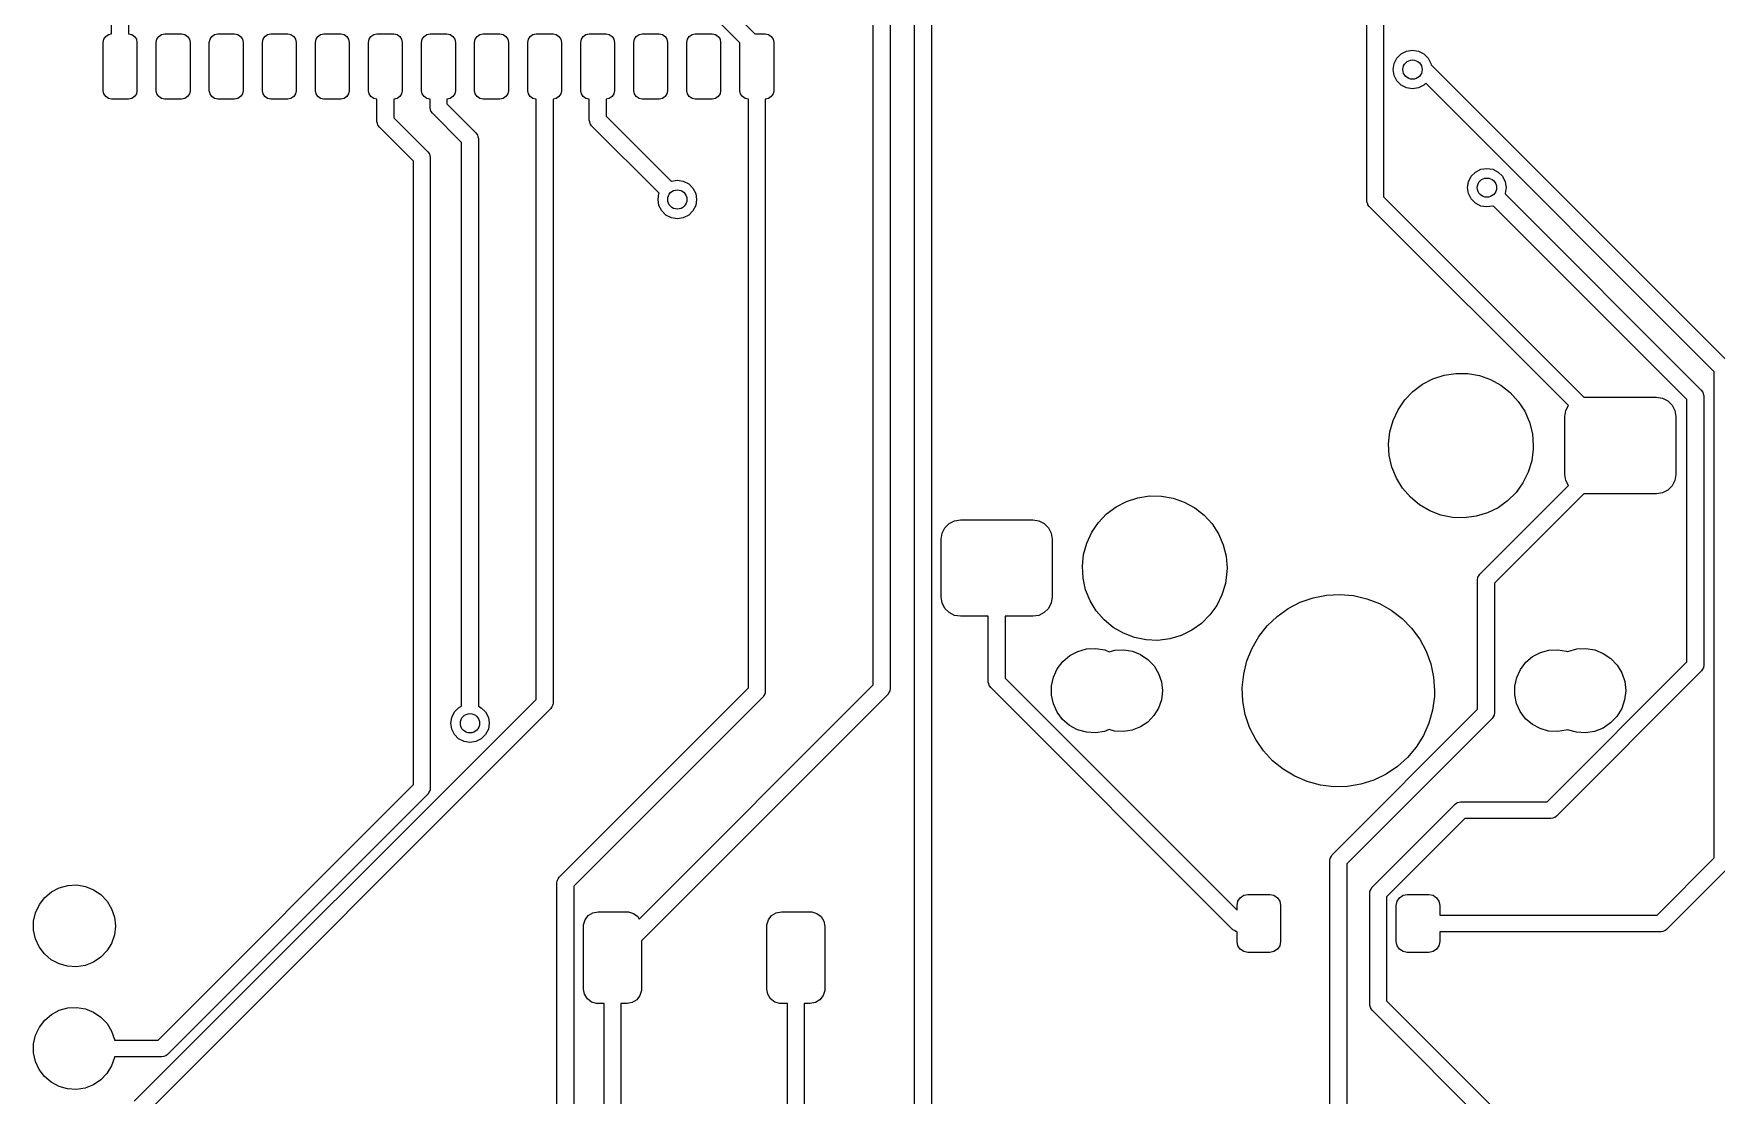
# Model space of a CAD drawing. Extents: x 50 to 376, y -141 to -43.
# Drawn here: x 227.2 to 262.08, y -102.88 to -80.87 of the extents above; entities that cross this region are included whole.
import ezdxf

# ---------------------------------------------------------------- set-up
doc = ezdxf.new("R2010")
doc.units = 0
doc.layers.add('BLACK', color=7, linetype='CONTINUOUS')

msp = doc.modelspace()

# ---------------------------------------------------------------- linework, layer by layer
at = {"layer": 'BLACK', "linetype": 'CONTINUOUS'}
for p, q in [((228.813, -80.878), (228.813, -68.728)), ((245.459, -109.009), (245.459, -76.8934)), ((245.809, -76.9659), (245.809, -109.082)), ((244.953, -77.7347), (244.953, -94.4437)), ((244.603, -94.3712), (244.603, -77.8072)), ((254.832, -84.3269), (254.832, -79.3034)), ((255.182, -79.3759), (255.182, -84.2544)), ((241.561, -80.2917), (242.147, -80.878)), ((228.652, -80.986), (228.689, -80.9293)), ((228.689, -80.9293), (228.746, -80.8913)), ((228.746, -80.8913), (228.813, -80.878)), ((229.163, -80.5904), (229.163, -80.878)), ((229.163, -80.878), (229.23, -80.8913)), ((229.23, -80.8913), (229.287, -80.9293)), ((229.287, -80.9293), (229.325, -80.986)), ((229.752, -80.986), (229.789, -80.9293)), ((229.789, -80.9293), (229.846, -80.8913)), ((229.846, -80.8913), (229.913, -80.878)), ((229.913, -80.878), (230.263, -80.878)), ((230.263, -80.878), (230.33, -80.8913)), ((230.33, -80.8913), (230.387, -80.9293)), ((230.387, -80.9293), (230.425, -80.986)), ((230.852, -80.986), (230.889, -80.9293)), ((230.889, -80.9293), (230.946, -80.8913)), ((230.946, -80.8913), (231.013, -80.878)), ((231.013, -80.878), (231.363, -80.878)), ((231.363, -80.878), (231.43, -80.8913)), ((231.43, -80.8913), (231.487, -80.9293)), ((231.487, -80.9293), (231.525, -80.986)), ((231.952, -80.986), (231.989, -80.9293)), ((231.989, -80.9293), (232.046, -80.8913)), ((232.046, -80.8913), (232.113, -80.878)), ((232.113, -80.878), (232.463, -80.878)), ((232.463, -80.878), (232.53, -80.8913)), ((232.53, -80.8913), (232.587, -80.9293)), ((232.587, -80.9293), (232.625, -80.986)), ((233.052, -80.986), (233.089, -80.9293)), ((233.089, -80.9293), (233.146, -80.8913)), ((233.146, -80.8913), (233.213, -80.878)), ((233.213, -80.878), (233.563, -80.878)), ((233.563, -80.878), (233.63, -80.8913)), ((233.63, -80.8913), (233.687, -80.9293)), ((233.687, -80.9293), (233.725, -80.986)), ((234.152, -80.986), (234.189, -80.9293)), ((234.189, -80.9293), (234.246, -80.8913)), ((234.246, -80.8913), (234.313, -80.878)), ((234.313, -80.878), (234.663, -80.878)), ((234.663, -80.878), (234.73, -80.8913)), ((234.73, -80.8913), (234.787, -80.9293)), ((234.787, -80.9293), (234.825, -80.986)), ((235.252, -80.986), (235.289, -80.9293)), ((235.289, -80.9293), (235.346, -80.8913)), ((235.346, -80.8913), (235.413, -80.878)), ((235.413, -80.878), (235.763, -80.878)), ((235.763, -80.878), (235.83, -80.8913)), ((235.83, -80.8913), (235.887, -80.9293)), ((235.887, -80.9293), (235.925, -80.986)), ((236.352, -80.986), (236.389, -80.9293)), ((236.389, -80.9293), (236.446, -80.8913)), ((236.446, -80.8913), (236.513, -80.878)), ((236.513, -80.878), (236.863, -80.878)), ((236.863, -80.878), (236.93, -80.8913)), ((236.93, -80.8913), (236.987, -80.9293)), ((236.987, -80.9293), (237.025, -80.986)), ((237.452, -80.986), (237.489, -80.9293)), ((237.489, -80.9293), (237.546, -80.8913)), ((237.546, -80.8913), (237.613, -80.878)), ((237.613, -80.878), (237.963, -80.878)), ((237.963, -80.878), (238.03, -80.8913)), ((238.03, -80.8913), (238.087, -80.9293)), ((238.087, -80.9293), (238.125, -80.986)), ((238.552, -80.986), (238.589, -80.9293)), ((238.589, -80.9293), (238.646, -80.8913)), ((238.646, -80.8913), (238.713, -80.878)), ((238.713, -80.878), (239.063, -80.878)), ((239.063, -80.878), (239.13, -80.8913)), ((239.13, -80.8913), (239.187, -80.9293)), ((239.187, -80.9293), (239.225, -80.986)), ((239.652, -80.986), (239.689, -80.9293)), ((239.689, -80.9293), (239.746, -80.8913)), ((239.746, -80.8913), (239.813, -80.878)), ((239.813, -80.878), (240.163, -80.878)), ((240.163, -80.878), (240.23, -80.8913)), ((240.23, -80.8913), (240.287, -80.9293)), ((240.287, -80.9293), (240.325, -80.986)), ((240.752, -80.986), (240.789, -80.9293)), ((240.789, -80.9293), (240.846, -80.8913)), ((240.846, -80.8913), (240.913, -80.878)), ((240.913, -80.878), (241.263, -80.878)), ((241.263, -80.878), (241.33, -80.8913)), ((241.33, -80.8913), (241.387, -80.9293)), ((241.838, -81.0638), (241.365, -80.5904)), ((241.387, -80.9293), (241.425, -80.986)), ((242.147, -80.878), (242.363, -80.878)), ((242.363, -80.878), (242.43, -80.8913)), ((242.43, -80.8913), (242.487, -80.9293)), ((242.487, -80.9293), (242.525, -80.986)), ((228.638, -81.053), (228.652, -80.986)), ((228.638, -82.053), (228.638, -81.053)), ((229.325, -80.986), (229.338, -81.053)), ((229.338, -81.053), (229.338, -82.053)), ((229.738, -81.053), (229.752, -80.986)), ((229.738, -82.053), (229.738, -81.053)), ((230.425, -80.986), (230.438, -81.053)), ((230.438, -81.053), (230.438, -82.053)), ((230.838, -81.053), (230.852, -80.986)), ((230.838, -82.053), (230.838, -81.053)), ((231.525, -80.986), (231.538, -81.053)), ((231.538, -81.053), (231.538, -82.053)), ((231.938, -81.053), (231.952, -80.986)), ((231.938, -82.053), (231.938, -81.053)), ((232.625, -80.986), (232.638, -81.053)), ((232.638, -81.053), (232.638, -82.053)), ((233.038, -81.053), (233.052, -80.986)), ((233.038, -82.053), (233.038, -81.053)), ((233.725, -80.986), (233.738, -81.053)), ((233.738, -81.053), (233.738, -82.053)), ((234.138, -81.053), (234.152, -80.986)), ((234.138, -82.053), (234.138, -81.053)), ((234.825, -80.986), (234.838, -81.053)), ((234.838, -81.053), (234.838, -82.053)), ((235.238, -81.053), (235.252, -80.986)), ((235.238, -82.053), (235.238, -81.053)), ((235.925, -80.986), (235.938, -81.053)), ((235.938, -81.053), (235.938, -82.053)), ((236.338, -81.053), (236.352, -80.986)), ((236.338, -82.053), (236.338, -81.053)), ((237.025, -80.986), (237.038, -81.053)), ((237.038, -81.053), (237.038, -82.053)), ((237.438, -81.053), (237.452, -80.986)), ((237.438, -82.053), (237.438, -81.053)), ((238.125, -80.986), (238.138, -81.053)), ((238.138, -81.053), (238.138, -82.053)), ((238.538, -81.053), (238.552, -80.986)), ((238.538, -82.053), (238.538, -81.053)), ((239.225, -80.986), (239.238, -81.053)), ((239.238, -81.053), (239.238, -82.053)), ((239.638, -81.053), (239.652, -80.986)), ((239.638, -82.053), (239.638, -81.053)), ((240.325, -80.986), (240.338, -81.053)), ((240.338, -81.053), (240.338, -82.053)), ((240.738, -81.053), (240.752, -80.986)), ((240.738, -82.053), (240.738, -81.053)), ((241.425, -80.986), (241.438, -81.053)), ((241.438, -81.053), (241.438, -82.053)), ((241.838, -82.053), (241.838, -81.0638)), ((242.525, -80.986), (242.538, -81.053)), ((242.538, -81.053), (242.538, -82.053)), ((255.547, -81.2919), (255.659, -81.2351)), ((255.659, -81.2351), (255.782, -81.2155)), ((255.782, -81.2155), (255.906, -81.2351)), ((255.906, -81.2351), (256.018, -81.2919)), ((255.382, -81.6155), (255.402, -81.4919)), ((255.402, -81.7391), (255.382, -81.6155)), ((255.402, -81.4919), (255.459, -81.3804)), ((255.459, -81.3804), (255.547, -81.2919)), ((256.018, -81.2919), (256.106, -81.3804)), ((256.106, -81.3804), (256.163, -81.4919)), ((256.163, -81.4919), (256.166, -81.5148)), ((256.166, -81.5148), (262.335, -87.6829)), ((255.459, -81.8506), (255.402, -81.7391)), ((255.547, -81.9391), (255.459, -81.8506)), ((255.659, -81.9959), (255.547, -81.9391)), ((256.018, -81.9391), (255.906, -81.9959)), ((256.057, -81.9), (256.018, -81.9391)), ((262.036, -87.8791), (256.057, -81.9)), ((228.652, -82.12), (228.638, -82.053)), ((228.689, -82.1767), (228.652, -82.12)), ((228.746, -82.2147), (228.689, -82.1767)), ((228.813, -82.228), (228.746, -82.2147)), ((229.163, -82.228), (228.813, -82.228)), ((229.23, -82.2147), (229.163, -82.228)), ((229.287, -82.1767), (229.23, -82.2147)), ((229.325, -82.12), (229.287, -82.1767)), ((229.338, -82.053), (229.325, -82.12)), ((229.752, -82.12), (229.738, -82.053)), ((229.789, -82.1767), (229.752, -82.12)), ((229.846, -82.2147), (229.789, -82.1767)), ((229.913, -82.228), (229.846, -82.2147)), ((230.263, -82.228), (229.913, -82.228)), ((230.33, -82.2147), (230.263, -82.228)), ((230.387, -82.1767), (230.33, -82.2147)), ((230.425, -82.12), (230.387, -82.1767)), ((230.438, -82.053), (230.425, -82.12)), ((230.852, -82.12), (230.838, -82.053)), ((230.889, -82.1767), (230.852, -82.12)), ((230.946, -82.2147), (230.889, -82.1767)), ((231.013, -82.228), (230.946, -82.2147)), ((231.363, -82.228), (231.013, -82.228)), ((231.43, -82.2147), (231.363, -82.228)), ((231.487, -82.1767), (231.43, -82.2147)), ((231.525, -82.12), (231.487, -82.1767)), ((231.538, -82.053), (231.525, -82.12)), ((231.952, -82.12), (231.938, -82.053)), ((231.989, -82.1767), (231.952, -82.12)), ((232.046, -82.2147), (231.989, -82.1767)), ((232.113, -82.228), (232.046, -82.2147)), ((232.463, -82.228), (232.113, -82.228)), ((232.53, -82.2147), (232.463, -82.228)), ((232.587, -82.1767), (232.53, -82.2147)), ((232.625, -82.12), (232.587, -82.1767)), ((232.638, -82.053), (232.625, -82.12)), ((233.052, -82.12), (233.038, -82.053)), ((233.089, -82.1767), (233.052, -82.12)), ((233.146, -82.2147), (233.089, -82.1767)), ((233.213, -82.228), (233.146, -82.2147)), ((233.563, -82.228), (233.213, -82.228)), ((233.63, -82.2147), (233.563, -82.228)), ((233.687, -82.1767), (233.63, -82.2147)), ((233.725, -82.12), (233.687, -82.1767)), ((233.738, -82.053), (233.725, -82.12)), ((234.152, -82.12), (234.138, -82.053)), ((234.189, -82.1767), (234.152, -82.12)), ((234.246, -82.2147), (234.189, -82.1767)), ((234.313, -82.228), (234.246, -82.2147)), ((234.313, -82.685), (234.313, -82.228)), ((234.73, -82.2147), (234.663, -82.228)), ((234.663, -82.228), (234.663, -82.6125)), ((234.787, -82.1767), (234.73, -82.2147)), ((234.825, -82.12), (234.787, -82.1767)), ((234.838, -82.053), (234.825, -82.12)), ((235.252, -82.12), (235.238, -82.053)), ((235.289, -82.1767), (235.252, -82.12)), ((235.346, -82.2147), (235.289, -82.1767)), ((235.413, -82.228), (235.346, -82.2147)), ((235.413, -82.3975), (235.413, -82.228)), ((235.83, -82.2147), (235.763, -82.228)), ((235.763, -82.228), (235.763, -82.325)), ((235.763, -82.325), (236.366, -82.9277)), ((235.887, -82.1767), (235.83, -82.2147)), ((235.925, -82.12), (235.887, -82.1767)), ((235.938, -82.053), (235.925, -82.12)), ((236.352, -82.12), (236.338, -82.053)), ((236.389, -82.1767), (236.352, -82.12)), ((236.446, -82.2147), (236.389, -82.1767)), ((236.513, -82.228), (236.446, -82.2147)), ((236.863, -82.228), (236.513, -82.228)), ((236.93, -82.2147), (236.863, -82.228)), ((236.987, -82.1767), (236.93, -82.2147)), ((237.025, -82.12), (236.987, -82.1767)), ((237.038, -82.053), (237.025, -82.12)), ((237.452, -82.12), (237.438, -82.053)), ((237.489, -82.1767), (237.452, -82.12)), ((237.546, -82.2147), (237.489, -82.1767)), ((237.613, -82.228), (237.546, -82.2147)), ((237.613, -94.6695), (237.613, -82.228)), ((238.03, -82.2147), (237.963, -82.228)), ((237.963, -82.228), (237.963, -94.742)), ((238.087, -82.1767), (238.03, -82.2147)), ((238.125, -82.12), (238.087, -82.1767)), ((238.138, -82.053), (238.125, -82.12)), ((238.552, -82.12), (238.538, -82.053)), ((238.589, -82.1767), (238.552, -82.12)), ((238.646, -82.2147), (238.589, -82.1767)), ((238.713, -82.228), (238.646, -82.2147)), ((238.713, -82.6555), (238.713, -82.228)), ((239.13, -82.2147), (239.063, -82.228)), ((239.063, -82.228), (239.063, -82.583)), ((239.187, -82.1767), (239.13, -82.2147)), ((239.225, -82.12), (239.187, -82.1767)), ((239.238, -82.053), (239.225, -82.12)), ((239.652, -82.12), (239.638, -82.053)), ((239.689, -82.1767), (239.652, -82.12)), ((239.746, -82.2147), (239.689, -82.1767)), ((239.813, -82.228), (239.746, -82.2147)), ((240.163, -82.228), (239.813, -82.228)), ((240.23, -82.2147), (240.163, -82.228)), ((240.287, -82.1767), (240.23, -82.2147)), ((240.325, -82.12), (240.287, -82.1767)), ((240.338, -82.053), (240.325, -82.12)), ((240.752, -82.12), (240.738, -82.053)), ((240.789, -82.1767), (240.752, -82.12)), ((240.846, -82.2147), (240.789, -82.1767)), ((240.913, -82.228), (240.846, -82.2147)), ((241.263, -82.228), (240.913, -82.228)), ((241.33, -82.2147), (241.263, -82.228)), ((241.387, -82.1767), (241.33, -82.2147)), ((241.425, -82.12), (241.387, -82.1767)), ((241.438, -82.053), (241.425, -82.12)), ((241.852, -82.12), (241.838, -82.053)), ((241.889, -82.1767), (241.852, -82.12)), ((241.946, -82.2147), (241.889, -82.1767)), ((242.013, -82.228), (241.946, -82.2147)), ((242.013, -94.4308), (242.013, -82.228)), ((242.43, -82.2147), (242.363, -82.228)), ((242.363, -82.228), (242.363, -94.5033)), ((242.487, -82.1767), (242.43, -82.2147)), ((242.525, -82.12), (242.487, -82.1767)), ((242.538, -82.053), (242.525, -82.12)), ((255.782, -82.0155), (255.659, -81.9959)), ((255.906, -81.9959), (255.782, -82.0155)), ((234.663, -82.6125), (235.368, -83.3175)), ((235.414, -82.4021), (235.413, -82.3975)), ((235.413, -82.4067), (235.414, -82.4021)), ((235.424, -82.4424), (235.413, -82.4067)), ((235.433, -82.4786), (235.424, -82.4424)), ((235.436, -82.4821), (235.433, -82.4786)), ((235.438, -82.4866), (235.436, -82.4821)), ((235.464, -82.5212), (235.438, -82.4866)), ((236.067, -83.1239), (235.464, -82.5212)), ((238.714, -82.6601), (238.713, -82.6555)), ((238.713, -82.6647), (238.714, -82.6601)), ((238.724, -82.7004), (238.713, -82.6647)), ((239.063, -82.583), (240.411, -83.9305)), ((234.314, -82.6896), (234.313, -82.685)), ((234.313, -82.6942), (234.314, -82.6896)), ((234.324, -82.7299), (234.313, -82.6942)), ((234.333, -82.7661), (234.324, -82.7299)), ((234.336, -82.7696), (234.333, -82.7661)), ((234.338, -82.7741), (234.336, -82.7696)), ((234.364, -82.8087), (234.338, -82.7741)), ((235.069, -83.5137), (234.364, -82.8087)), ((236.366, -82.9277), (236.393, -82.9623)), ((236.393, -82.9623), (236.394, -82.9668)), ((236.394, -82.9668), (236.397, -82.9703)), ((236.397, -82.9703), (236.406, -83.0065)), ((236.406, -83.0065), (236.417, -83.0422)), ((238.733, -82.7366), (238.724, -82.7004)), ((238.736, -82.7401), (238.733, -82.7366)), ((238.738, -82.7446), (238.736, -82.7401)), ((238.764, -82.7792), (238.738, -82.7446)), ((240.163, -84.178), (238.764, -82.7792)), ((235.368, -83.3175), (235.395, -83.3521)), ((235.395, -83.3521), (235.396, -83.3566)), ((235.396, -83.3566), (235.399, -83.3601)), ((235.399, -83.3601), (235.408, -83.3963)), ((236.067, -94.8113), (236.067, -83.1239)), ((236.417, -83.0422), (236.416, -83.0468)), ((236.416, -83.0468), (236.417, -83.0514)), ((236.417, -83.0514), (236.417, -94.8113)), ((235.069, -96.4349), (235.069, -83.5137)), ((235.408, -83.3963), (235.419, -83.432)), ((235.419, -83.432), (235.418, -83.4366)), ((235.418, -83.4366), (235.419, -83.4412)), ((235.419, -83.4412), (235.419, -96.5074)), ((257.089, -83.7393), (257.201, -83.6825)), ((257.201, -83.6825), (257.324, -83.6629)), ((257.324, -83.6629), (257.448, -83.6825)), ((257.448, -83.6825), (257.559, -83.7393)), ((240.411, -83.9305), (240.417, -83.9274)), ((240.417, -83.9274), (240.54, -83.9078)), ((240.54, -83.9078), (240.664, -83.9274)), ((240.664, -83.9274), (240.776, -83.9842)), ((240.776, -83.9842), (240.864, -84.0727)), ((256.924, -84.0629), (256.944, -83.9393)), ((256.944, -84.1865), (256.924, -84.0629)), ((256.944, -83.9393), (257.001, -83.8278)), ((257.001, -83.8278), (257.089, -83.7393)), ((257.559, -83.7393), (257.648, -83.8278)), ((257.648, -83.8278), (257.705, -83.9393)), ((257.705, -83.9393), (257.724, -84.0629)), ((257.724, -84.0629), (257.705, -84.1865)), ((240.141, -84.3078), (240.16, -84.1842)), ((240.16, -84.4314), (240.141, -84.3078)), ((240.16, -84.1842), (240.163, -84.178)), ((240.864, -84.0727), (240.921, -84.1842)), ((240.921, -84.1842), (240.94, -84.3078)), ((240.94, -84.3078), (240.921, -84.4314)), ((254.833, -84.3315), (254.832, -84.3269)), ((254.832, -84.3361), (254.833, -84.3315)), ((254.843, -84.3718), (254.832, -84.3361)), ((254.852, -84.408), (254.843, -84.3718)), ((254.855, -84.4115), (254.852, -84.408)), ((254.856, -84.416), (254.855, -84.4115)), ((254.883, -84.4506), (254.856, -84.416)), ((255.182, -84.2544), (259.336, -88.4083)), ((257.001, -84.298), (256.944, -84.1865)), ((257.089, -84.3865), (257.001, -84.298)), ((257.201, -84.4433), (257.089, -84.3865)), ((257.705, -84.1865), (257.701, -84.1927)), ((257.701, -84.1927), (261.769, -88.2606)), ((240.217, -84.5429), (240.16, -84.4314)), ((240.305, -84.6314), (240.217, -84.5429)), ((240.417, -84.6882), (240.305, -84.6314)), ((240.54, -84.7078), (240.417, -84.6882)), ((240.664, -84.6882), (240.54, -84.7078)), ((240.776, -84.6314), (240.664, -84.6882)), ((240.864, -84.5429), (240.776, -84.6314)), ((240.921, -84.4314), (240.864, -84.5429)), ((259.012, -88.5788), (254.883, -84.4506)), ((257.324, -84.4629), (257.201, -84.4433)), ((257.448, -84.4433), (257.324, -84.4629)), ((257.454, -84.4402), (257.448, -84.4433)), ((261.471, -88.4568), (257.454, -84.4402)), ((262.036, -97.9556), (262.036, -87.8791)), ((255.79, -88.2863), (255.987, -88.1387)), ((255.987, -88.1387), (256.205, -88.0252)), ((256.205, -88.0252), (256.439, -87.9488)), ((256.439, -87.9488), (256.682, -87.9117)), ((256.682, -87.9117), (256.927, -87.9147)), ((256.927, -87.9147), (257.169, -87.9578)), ((257.169, -87.9578), (257.401, -88.0398)), ((257.401, -88.0398), (257.616, -88.1586)), ((257.616, -88.1586), (257.809, -88.311)), ((255.482, -88.6671), (255.62, -88.464)), ((255.62, -88.464), (255.79, -88.2863)), ((257.809, -88.311), (257.975, -88.4928)), ((257.975, -88.4928), (258.108, -88.6992)), ((258.958, -88.6844), (259.012, -88.5788)), ((259.336, -88.4083), (259.338, -88.408)), ((259.338, -88.408), (260.838, -88.408)), ((260.838, -88.408), (260.962, -88.4276)), ((260.962, -88.4276), (261.073, -88.4844)), ((261.073, -88.4844), (261.162, -88.5729)), ((261.162, -88.5729), (261.219, -88.6844)), ((261.471, -93.8901), (261.471, -88.4568)), ((261.769, -88.2606), (261.796, -88.2952)), ((261.796, -88.2952), (261.798, -88.2997)), ((261.798, -88.2997), (261.801, -88.3032)), ((261.801, -88.3032), (261.81, -88.3394)), ((261.81, -88.3394), (261.82, -88.3751)), ((261.82, -88.3751), (261.819, -88.3797)), ((261.819, -88.3797), (261.821, -88.3843)), ((261.821, -88.3843), (261.821, -93.9626)), ((255.313, -89.1269), (255.378, -88.8901)), ((255.378, -88.8901), (255.482, -88.6671)), ((258.108, -88.6992), (258.206, -88.9246)), ((258.206, -88.9246), (258.266, -89.163)), ((258.938, -88.808), (258.958, -88.6844)), ((258.938, -90.008), (258.938, -88.808)), ((261.219, -88.6844), (261.238, -88.808)), ((261.238, -88.808), (261.238, -90.008)), ((255.287, -89.3714), (255.313, -89.1269)), ((258.266, -89.163), (258.286, -89.408)), ((255.301, -89.6168), (255.287, -89.3714)), ((255.355, -89.8566), (255.301, -89.6168)), ((258.284, -89.4813), (258.252, -89.725)), ((258.286, -89.408), (258.284, -89.4813)), ((255.447, -90.0843), (255.355, -89.8566)), ((258.181, -89.9602), (258.072, -90.1806)), ((258.252, -89.725), (258.181, -89.9602)), ((255.576, -90.2939), (255.447, -90.0843)), ((255.737, -90.4797), (255.576, -90.2939)), ((257.181, -92.0673), (259.012, -90.2372)), ((258.072, -90.1806), (257.929, -90.3802)), ((258.958, -90.1316), (258.938, -90.008)), ((259.012, -90.2372), (258.958, -90.1316)), ((261.073, -90.3316), (260.962, -90.3884)), ((261.162, -90.2431), (261.073, -90.3316)), ((261.219, -90.1316), (261.162, -90.2431)), ((261.238, -90.008), (261.219, -90.1316)), ((249.44, -90.8263), (249.637, -90.6787)), ((249.637, -90.6787), (249.855, -90.5652)), ((249.855, -90.5652), (250.089, -90.4888)), ((250.089, -90.4888), (250.332, -90.4517)), ((250.332, -90.4517), (250.577, -90.4547)), ((250.577, -90.4547), (250.819, -90.4978)), ((250.819, -90.4978), (251.051, -90.5798)), ((251.051, -90.5798), (251.266, -90.6986)), ((251.266, -90.6986), (251.459, -90.851)), ((255.926, -90.6367), (255.737, -90.4797)), ((256.138, -90.7607), (255.926, -90.6367)), ((257.554, -90.6964), (257.334, -90.8046)), ((259.336, -90.4077), (257.48, -92.2635)), ((257.754, -90.5537), (257.554, -90.6964)), ((257.929, -90.3802), (257.754, -90.5537)), ((259.338, -90.408), (259.336, -90.4077)), ((260.838, -90.408), (259.338, -90.408)), ((260.962, -90.3884), (260.838, -90.408)), ((246.088, -91.1129), (246.176, -91.0244)), ((246.176, -91.0244), (246.288, -90.9676)), ((246.288, -90.9676), (246.411, -90.948)), ((246.411, -90.948), (247.911, -90.948)), ((247.911, -90.948), (248.035, -90.9676)), ((248.035, -90.9676), (248.146, -91.0244)), ((248.146, -91.0244), (248.235, -91.1129)), ((249.132, -91.2071), (249.27, -91.004)), ((249.27, -91.004), (249.44, -90.8263)), ((251.459, -90.851), (251.625, -91.0328)), ((251.625, -91.0328), (251.758, -91.2392)), ((256.368, -90.8484), (256.138, -90.7607)), ((256.609, -90.8974), (256.368, -90.8484)), ((256.854, -90.9065), (256.609, -90.8974)), ((257.098, -90.8752), (256.854, -90.9065)), ((257.334, -90.8046), (257.098, -90.8752)), ((246.011, -91.348), (246.031, -91.2244)), ((246.011, -92.548), (246.011, -91.348)), ((246.031, -91.2244), (246.088, -91.1129)), ((248.235, -91.1129), (248.292, -91.2244)), ((248.292, -91.2244), (248.311, -91.348)), ((248.311, -91.348), (248.311, -92.548)), ((249.028, -91.4301), (249.132, -91.2071)), ((251.758, -91.2392), (251.856, -91.4646)), ((248.937, -91.9114), (248.963, -91.6669)), ((248.963, -91.6669), (249.028, -91.4301)), ((251.856, -91.4646), (251.916, -91.703)), ((251.916, -91.703), (251.936, -91.948)), ((248.951, -92.1568), (248.937, -91.9114)), ((251.934, -92.0213), (251.902, -92.265)), ((251.936, -91.948), (251.934, -92.0213)), ((257.158, -92.1068), (257.175, -92.0739)), ((257.175, -92.0739), (257.179, -92.0713)), ((257.179, -92.0713), (257.181, -92.0673)), ((249.005, -92.3966), (248.951, -92.1568)), ((249.097, -92.6243), (249.005, -92.3966)), ((251.902, -92.265), (251.831, -92.5002)), ((257.13, -92.191), (257.136, -92.1475)), ((257.13, -94.8747), (257.13, -92.191)), ((257.136, -92.1475), (257.138, -92.1433)), ((257.138, -92.1387), (257.158, -92.1068)), ((257.138, -92.1433), (257.138, -92.1387)), ((257.48, -92.2635), (257.48, -94.9472)), ((246.031, -92.6716), (246.011, -92.548)), ((246.088, -92.7831), (246.031, -92.6716)), ((246.176, -92.8716), (246.088, -92.7831)), ((248.235, -92.7831), (248.146, -92.8716)), ((248.292, -92.6716), (248.235, -92.7831)), ((248.311, -92.548), (248.292, -92.6716)), ((249.226, -92.8339), (249.097, -92.6243)), ((251.722, -92.7206), (251.579, -92.9202)), ((251.831, -92.5002), (251.722, -92.7206)), ((252.975, -92.9517), (253.204, -92.7879)), ((253.204, -92.7879), (253.454, -92.6581)), ((253.454, -92.6581), (253.72, -92.5648)), ((253.72, -92.5648), (253.996, -92.5098)), ((253.996, -92.5098), (254.278, -92.4943)), ((254.278, -92.4943), (254.558, -92.5186)), ((254.558, -92.5186), (254.832, -92.5822)), ((254.832, -92.5822), (255.095, -92.6839)), ((255.095, -92.6839), (255.341, -92.8215)), ((246.288, -92.9284), (246.176, -92.8716)), ((246.411, -92.948), (246.288, -92.9284)), ((246.986, -92.948), (246.411, -92.948)), ((246.986, -94.3019), (246.986, -92.948)), ((247.911, -92.948), (247.336, -92.948)), ((247.336, -92.948), (247.336, -94.2294)), ((248.035, -92.9284), (247.911, -92.948)), ((248.146, -92.8716), (248.035, -92.9284)), ((249.387, -93.0197), (249.226, -92.8339)), ((249.576, -93.1767), (249.387, -93.0197)), ((251.404, -93.0937), (251.204, -93.2364)), ((251.579, -92.9202), (251.404, -93.0937)), ((252.771, -93.1461), (252.975, -92.9517)), ((255.341, -92.8215), (255.565, -92.9924)), ((255.565, -92.9924), (255.762, -93.1931)), ((249.788, -93.3007), (249.576, -93.1767)), ((250.018, -93.3884), (249.788, -93.3007)), ((250.259, -93.4374), (250.018, -93.3884)), ((250.504, -93.4465), (250.259, -93.4374)), ((250.748, -93.4152), (250.504, -93.4465)), ((250.984, -93.3446), (250.748, -93.4152)), ((251.204, -93.2364), (250.984, -93.3446)), ((252.456, -93.6108), (252.597, -93.3673)), ((252.597, -93.3673), (252.771, -93.1461)), ((255.762, -93.1931), (255.93, -93.4196)), ((255.93, -93.4196), (256.063, -93.6675)), ((248.533, -93.8846), (248.677, -93.7626)), ((248.677, -93.7626), (248.844, -93.6744)), ((248.844, -93.6744), (249.026, -93.6243)), ((249.026, -93.6243), (249.215, -93.6144)), ((249.215, -93.6144), (249.402, -93.6452)), ((249.402, -93.6452), (249.492, -93.6815)), ((249.492, -93.6815), (249.61, -93.6489)), ((249.61, -93.6489), (249.794, -93.6393)), ((249.794, -93.6393), (249.975, -93.6693)), ((249.975, -93.6693), (250.145, -93.7375)), ((250.145, -93.7375), (250.297, -93.8407)), ((252.35, -93.8719), (252.456, -93.6108)), ((256.063, -93.6675), (256.161, -93.9317)), ((258.131, -93.9018), (258.271, -93.7833)), ((258.271, -93.7833), (258.433, -93.6977)), ((258.433, -93.6977), (258.61, -93.6489)), ((258.61, -93.6489), (258.794, -93.6393)), ((258.794, -93.6393), (258.975, -93.6693)), ((258.975, -93.6693), (258.997, -93.6782)), ((258.997, -93.6782), (259.004, -93.6744)), ((259.004, -93.6744), (259.186, -93.6243)), ((259.186, -93.6243), (259.375, -93.6144)), ((259.375, -93.6144), (259.562, -93.6452)), ((259.562, -93.6452), (259.737, -93.7154)), ((259.737, -93.7154), (259.893, -93.8217)), ((259.893, -93.8217), (260.023, -93.959)), ((248.338, -94.206), (248.418, -94.0347)), ((248.418, -94.0347), (248.533, -93.8846)), ((250.297, -93.8407), (250.423, -93.9741)), ((250.423, -93.9741), (250.518, -94.1315)), ((250.518, -94.1315), (250.576, -94.3055)), ((252.253, -94.4254), (252.282, -94.1452)), ((252.282, -94.1452), (252.35, -93.8719)), ((256.161, -93.9317), (256.22, -94.2071)), ((257.942, -94.2141), (258.019, -94.0477)), ((258.019, -94.0477), (258.131, -93.9018)), ((258.57, -96.7904), (261.471, -93.8901)), ((261.769, -94.0863), (258.767, -97.0891)), ((260.023, -93.959), (260.121, -94.121)), ((260.121, -94.121), (260.181, -94.3001)), ((261.772, -94.0823), (261.769, -94.0863)), ((261.776, -94.0797), (261.772, -94.0823)), ((261.793, -94.0468), (261.776, -94.0797)), ((261.813, -94.0149), (261.793, -94.0468)), ((261.815, -94.0061), (261.813, -94.0103)), ((261.813, -94.0103), (261.813, -94.0149)), ((261.821, -93.9626), (261.815, -94.0061)), ((238.097, -98.3475), (242.013, -94.4308)), ((239.75, -99.2239), (244.603, -94.3712)), ((242.363, -94.5033), (242.358, -94.5468)), ((244.926, -94.5279), (244.908, -94.5608)), ((244.945, -94.496), (244.926, -94.5279)), ((244.947, -94.4872), (244.945, -94.4914)), ((244.945, -94.4914), (244.945, -94.496)), ((244.953, -94.4437), (244.947, -94.4872)), ((246.987, -94.3065), (246.986, -94.3019)), ((246.986, -94.3111), (246.987, -94.3065)), ((246.997, -94.3468), (246.986, -94.3111)), ((247.006, -94.383), (246.997, -94.3468)), ((247.009, -94.3865), (247.006, -94.383)), ((247.011, -94.391), (247.009, -94.3865)), ((247.037, -94.4256), (247.011, -94.391)), ((252.05, -99.4377), (247.037, -94.4256)), ((247.336, -94.2294), (252.146, -99.0394)), ((248.296, -94.5795), (248.297, -94.3905)), ((248.297, -94.3905), (248.338, -94.206)), ((250.596, -94.4939), (250.575, -94.6763)), ((250.576, -94.3055), (250.596, -94.488)), ((250.596, -94.488), (250.596, -94.4939)), ((252.264, -94.7068), (252.253, -94.4254)), ((256.22, -94.2071), (256.24, -94.488)), ((256.24, -94.488), (256.236, -94.6132)), ((257.901, -94.3933), (257.942, -94.2141)), ((257.901, -94.5768), (257.901, -94.3933)), ((260.201, -94.4941), (260.179, -94.6819)), ((260.181, -94.3001), (260.201, -94.488)), ((260.201, -94.488), (260.201, -94.4941)), ((229.283, -103), (237.613, -94.6695)), ((237.912, -94.8657), (229.479, -103.299)), ((235.918, -94.9304), (236.007, -94.8419)), ((236.007, -94.8419), (236.067, -94.8113)), ((236.417, -94.8113), (236.477, -94.8419)), ((236.477, -94.8419), (236.566, -94.9304)), ((237.914, -94.8617), (237.912, -94.8657)), ((237.918, -94.8591), (237.914, -94.8617)), ((237.936, -94.8262), (237.918, -94.8591)), ((237.955, -94.7943), (237.936, -94.8262)), ((237.958, -94.7855), (237.955, -94.7897)), ((237.955, -94.7897), (237.955, -94.7943)), ((237.963, -94.742), (237.958, -94.7855)), ((242.312, -94.627), (238.395, -98.5437)), ((244.902, -94.5674), (239.797, -99.6723)), ((242.314, -94.623), (242.312, -94.627)), ((242.318, -94.6204), (242.314, -94.623)), ((242.336, -94.5875), (242.318, -94.6204)), ((242.355, -94.5556), (242.336, -94.5875)), ((242.358, -94.5468), (242.355, -94.551)), ((242.355, -94.551), (242.355, -94.5556)), ((244.904, -94.5634), (244.902, -94.5674)), ((244.908, -94.5608), (244.904, -94.5634)), ((248.336, -94.7642), (248.296, -94.5795)), ((248.415, -94.936), (248.336, -94.7642)), ((250.515, -94.8499), (250.42, -95.0066)), ((250.575, -94.6763), (250.515, -94.8499)), ((252.315, -94.9839), (252.264, -94.7068)), ((254.122, -97.8825), (257.13, -94.8747)), ((256.236, -94.6132), (256.199, -94.8923)), ((257.94, -94.7563), (257.901, -94.5768)), ((258.016, -94.9232), (257.94, -94.7563)), ((260.118, -94.8606), (260.019, -95.0219)), ((260.179, -94.6819), (260.118, -94.8606)), ((235.842, -95.1655), (235.862, -95.0419)), ((235.862, -95.2891), (235.842, -95.1655)), ((235.862, -95.0419), (235.918, -94.9304)), ((236.566, -94.9304), (236.623, -95.0419)), ((236.623, -95.0419), (236.642, -95.1655)), ((236.642, -95.1655), (236.623, -95.2891)), ((248.528, -95.087), (248.415, -94.936)), ((248.672, -95.21), (248.528, -95.087)), ((248.838, -95.2993), (248.672, -95.21)), ((250.293, -95.1391), (250.14, -95.2413)), ((250.42, -95.0066), (250.293, -95.1391)), ((252.404, -95.251), (252.315, -94.9839)), ((257.429, -95.0709), (254.421, -98.0787)), ((256.122, -95.1634), (256.008, -95.421)), ((256.199, -94.8923), (256.122, -95.1634)), ((257.431, -95.0669), (257.429, -95.0709)), ((257.435, -95.0643), (257.431, -95.0669)), ((257.453, -95.0314), (257.435, -95.0643)), ((257.472, -94.9995), (257.453, -95.0314)), ((257.475, -94.9907), (257.472, -94.9949)), ((257.472, -94.9949), (257.472, -94.9995)), ((257.48, -94.9472), (257.475, -94.9907)), ((258.127, -95.0699), (258.016, -94.9232)), ((258.266, -95.1893), (258.127, -95.0699)), ((258.428, -95.2761), (258.266, -95.1893)), ((259.889, -95.1583), (259.732, -95.2634)), ((260.019, -95.0219), (259.889, -95.1583)), ((235.918, -95.4006), (235.862, -95.2891)), ((236.007, -95.4891), (235.918, -95.4006)), ((236.118, -95.5459), (236.007, -95.4891)), ((236.242, -95.5655), (236.118, -95.5459)), ((236.366, -95.5459), (236.242, -95.5655)), ((236.477, -95.4891), (236.366, -95.5459)), ((236.566, -95.4006), (236.477, -95.4891)), ((236.623, -95.2891), (236.566, -95.4006)), ((249.02, -95.3507), (248.838, -95.2993)), ((249.209, -95.362), (249.02, -95.3507)), ((249.396, -95.3324), (249.209, -95.362)), ((249.493, -95.2944), (249.396, -95.3324)), ((249.604, -95.3261), (249.493, -95.2944)), ((249.788, -95.337), (249.604, -95.3261)), ((249.969, -95.3083), (249.788, -95.337)), ((250.14, -95.2413), (249.969, -95.3083)), ((252.53, -95.503), (252.404, -95.251)), ((252.69, -95.7347), (252.53, -95.503)), ((256.008, -95.421), (255.859, -95.66)), ((258.604, -95.3261), (258.428, -95.2761)), ((258.788, -95.337), (258.604, -95.3261)), ((258.969, -95.3083), (258.788, -95.337)), ((258.996, -95.2978), (258.969, -95.3083)), ((258.998, -95.2993), (258.996, -95.2978)), ((259.18, -95.3507), (258.998, -95.2993)), ((259.369, -95.362), (259.18, -95.3507)), ((259.556, -95.3324), (259.369, -95.362)), ((259.732, -95.2634), (259.556, -95.3324)), ((252.881, -95.9415), (252.69, -95.7347)), ((255.678, -95.8756), (255.468, -96.0635)), ((255.859, -95.66), (255.678, -95.8756)), ((253.1, -96.1193), (252.881, -95.9415)), ((253.341, -96.2646), (253.1, -96.1193)), ((253.6, -96.3744), (253.341, -96.2646)), ((255.234, -96.22), (254.98, -96.3419)), ((255.468, -96.0635), (255.234, -96.22)), ((229.775, -101.73), (235.069, -96.4349)), ((235.371, -96.6271), (235.368, -96.6311)), ((235.374, -96.6245), (235.371, -96.6271)), ((235.392, -96.5916), (235.374, -96.6245)), ((235.411, -96.5597), (235.392, -96.5916)), ((235.412, -96.5551), (235.411, -96.5597)), ((235.414, -96.5509), (235.412, -96.5551)), ((235.419, -96.5074), (235.414, -96.5509)), ((253.873, -96.4466), (253.6, -96.3744)), ((254.152, -96.4797), (253.873, -96.4466)), ((254.434, -96.4731), (254.152, -96.4797)), ((254.712, -96.4268), (254.434, -96.4731)), ((254.98, -96.3419), (254.712, -96.4268)), ((235.368, -96.6311), (229.971, -102.029)), ((254.946, -98.5636), (256.668, -96.8417)), ((256.668, -96.8417), (256.703, -96.8148)), ((256.703, -96.8148), (256.707, -96.8134)), ((256.707, -96.8134), (256.711, -96.8103)), ((256.711, -96.8103), (256.747, -96.8014)), ((256.747, -96.8014), (256.783, -96.7906)), ((256.783, -96.7906), (256.787, -96.7915)), ((256.787, -96.7915), (256.792, -96.7904)), ((256.792, -96.7904), (258.57, -96.7904)), ((256.864, -97.1404), (255.245, -98.7598)), ((258.643, -97.1404), (256.864, -97.1404)), ((258.647, -97.1393), (258.643, -97.1404)), ((258.652, -97.1402), (258.647, -97.1393)), ((258.688, -97.1294), (258.652, -97.1402)), ((258.724, -97.1205), (258.688, -97.1294)), ((258.727, -97.1174), (258.724, -97.1205)), ((258.732, -97.116), (258.727, -97.1174)), ((258.767, -97.0891), (258.732, -97.116)), ((254.071, -98.0062), (254.077, -97.9627)), ((254.071, -107.982), (254.071, -98.0062)), ((254.077, -97.9627), (254.079, -97.9585)), ((254.079, -97.9539), (254.099, -97.922)), ((254.079, -97.9585), (254.079, -97.9539)), ((254.099, -97.922), (254.116, -97.8891)), ((254.116, -97.8891), (254.12, -97.8865)), ((254.12, -97.8865), (254.122, -97.8825)), ((260.852, -99.139), (262.036, -97.9556)), ((238.073, -98.387), (238.09, -98.3541)), ((238.09, -98.3541), (238.094, -98.3515)), ((238.094, -98.3515), (238.097, -98.3475)), ((254.421, -98.0787), (254.421, -108.054)), ((262.283, -98.2031), (261.049, -99.4377)), ((227.426, -98.7786), (227.566, -98.6601)), ((227.566, -98.6601), (227.728, -98.5745)), ((227.728, -98.5745), (227.905, -98.5257)), ((227.905, -98.5257), (228.089, -98.5161)), ((228.089, -98.5161), (228.27, -98.5461)), ((228.27, -98.5461), (228.44, -98.6143)), ((228.44, -98.6143), (228.592, -98.7175)), ((228.592, -98.7175), (228.718, -98.8509)), ((238.045, -98.4712), (238.051, -98.4277)), ((238.045, -107.281), (238.045, -98.4712)), ((238.051, -98.4277), (238.053, -98.4235)), ((238.053, -98.4189), (238.073, -98.387)), ((238.053, -98.4235), (238.053, -98.4189)), ((238.395, -98.5437), (238.395, -107.209)), ((252.285, -98.7311), (252.371, -98.714)), ((252.371, -98.714), (252.821, -98.714)), ((252.821, -98.714), (252.907, -98.7311)), ((254.895, -98.6873), (254.9, -98.6438)), ((254.895, -100.991), (254.895, -98.6873)), ((254.9, -98.6438), (254.903, -98.6396)), ((254.903, -98.635), (254.922, -98.6031)), ((254.903, -98.6396), (254.903, -98.635)), ((254.922, -98.6031), (254.94, -98.5702)), ((254.94, -98.5702), (254.944, -98.5676)), ((254.944, -98.5676), (254.946, -98.5636)), ((255.585, -98.7311), (255.671, -98.714)), ((255.671, -98.714), (256.121, -98.714)), ((256.121, -98.714), (256.207, -98.7311)), ((227.237, -99.0909), (227.314, -98.9245)), ((227.314, -98.9245), (227.426, -98.7786)), ((228.718, -98.8509), (228.813, -99.0083)), ((228.813, -99.0083), (228.871, -99.1823)), ((252.146, -98.939), (252.163, -98.8529)), ((252.146, -99.0394), (252.146, -98.939)), ((252.163, -98.8529), (252.212, -98.7799)), ((252.212, -98.7799), (252.285, -98.7311)), ((252.907, -98.7311), (252.98, -98.7799)), ((252.98, -98.7799), (253.029, -98.8529)), ((253.029, -98.8529), (253.046, -98.939)), ((253.046, -98.939), (253.046, -99.689)), ((255.245, -98.7598), (255.245, -100.919)), ((255.446, -98.939), (255.463, -98.8529)), ((255.446, -99.689), (255.446, -98.939)), ((255.463, -98.8529), (255.512, -98.7799)), ((255.512, -98.7799), (255.585, -98.7311)), ((256.207, -98.7311), (256.28, -98.7799)), ((256.28, -98.7799), (256.329, -98.8529)), ((256.329, -98.8529), (256.346, -98.939)), ((256.346, -98.939), (256.346, -99.139)), ((227.196, -99.2701), (227.237, -99.0909)), ((227.196, -99.4536), (227.196, -99.2701)), ((228.891, -99.3707), (228.87, -99.5531)), ((228.871, -99.1823), (228.891, -99.3648)), ((228.891, -99.3648), (228.891, -99.3707)), ((238.597, -99.3748), (238.598, -99.3455)), ((238.597, -100.675), (238.597, -99.3748)), ((238.598, -99.3455), (238.629, -99.24)), ((238.629, -99.24), (238.695, -99.1526)), ((238.695, -99.1526), (238.789, -99.0949)), ((238.789, -99.0949), (238.897, -99.0748)), ((238.897, -99.0748), (239.497, -99.0748)), ((239.497, -99.0748), (239.526, -99.0762)), ((239.526, -99.0762), (239.632, -99.1068)), ((239.632, -99.1068), (239.719, -99.1733)), ((239.719, -99.1733), (239.75, -99.2239)), ((242.397, -99.3748), (242.398, -99.3455)), ((242.397, -100.675), (242.397, -99.3748)), ((242.398, -99.3455), (242.429, -99.24)), ((242.429, -99.24), (242.495, -99.1526)), ((242.495, -99.1526), (242.589, -99.0949)), ((242.589, -99.0949), (242.697, -99.0748)), ((242.697, -99.0748), (243.297, -99.0748)), ((243.297, -99.0748), (243.326, -99.0762)), ((243.326, -99.0762), (243.432, -99.1068)), ((243.432, -99.1068), (243.519, -99.1733)), ((243.519, -99.1733), (243.577, -99.2668)), ((243.577, -99.2668), (243.597, -99.3748)), ((243.597, -99.3748), (243.597, -100.675)), ((256.346, -99.139), (260.852, -99.139)), ((227.235, -99.6331), (227.196, -99.4536)), ((227.311, -99.8), (227.235, -99.6331)), ((228.81, -99.7267), (228.715, -99.8834)), ((228.87, -99.5531), (228.81, -99.7267)), ((239.797, -99.6723), (239.797, -100.675)), ((252.054, -99.4402), (252.05, -99.4377)), ((252.056, -99.444), (252.054, -99.4402)), ((252.089, -99.4617), (252.056, -99.444)), ((252.121, -99.481), (252.089, -99.4617)), ((252.126, -99.4813), (252.121, -99.481)), ((252.13, -99.4835), (252.126, -99.4813)), ((252.146, -99.4856), (252.13, -99.4835)), ((252.146, -99.689), (252.146, -99.4856)), ((252.163, -99.7751), (252.146, -99.689)), ((253.046, -99.689), (253.029, -99.7751)), ((255.463, -99.7751), (255.446, -99.689)), ((256.346, -99.689), (256.329, -99.7751)), ((260.925, -99.489), (256.346, -99.489)), ((256.346, -99.489), (256.346, -99.689)), ((260.929, -99.4879), (260.925, -99.489)), ((260.934, -99.4888), (260.929, -99.4879)), ((260.97, -99.478), (260.934, -99.4888)), ((261.006, -99.4691), (260.97, -99.478)), ((261.009, -99.466), (261.006, -99.4691)), ((261.014, -99.4646), (261.009, -99.466)), ((261.049, -99.4377), (261.014, -99.4646)), ((227.422, -99.9467), (227.311, -99.8)), ((227.561, -100.066), (227.422, -99.9467)), ((227.723, -100.153), (227.561, -100.066)), ((228.435, -100.118), (228.264, -100.185)), ((228.588, -100.016), (228.435, -100.118)), ((228.715, -99.8834), (228.588, -100.016)), ((252.212, -99.8481), (252.163, -99.7751)), ((252.285, -99.8969), (252.212, -99.8481)), ((252.371, -99.914), (252.285, -99.8969)), ((252.821, -99.914), (252.371, -99.914)), ((252.907, -99.8969), (252.821, -99.914)), ((252.98, -99.8481), (252.907, -99.8969)), ((253.029, -99.7751), (252.98, -99.8481)), ((255.512, -99.8481), (255.463, -99.7751)), ((255.585, -99.8969), (255.512, -99.8481)), ((255.671, -99.914), (255.585, -99.8969)), ((256.121, -99.914), (255.671, -99.914)), ((256.207, -99.8969), (256.121, -99.914)), ((256.28, -99.8481), (256.207, -99.8969)), ((256.329, -99.7751), (256.28, -99.8481)), ((227.899, -100.203), (227.723, -100.153)), ((228.083, -100.214), (227.899, -100.203)), ((228.264, -100.185), (228.083, -100.214)), ((238.617, -100.783), (238.597, -100.675)), ((238.675, -100.876), (238.617, -100.783)), ((239.765, -100.81), (239.698, -100.897)), ((239.795, -100.704), (239.765, -100.81)), ((239.797, -100.675), (239.795, -100.704)), ((242.417, -100.783), (242.397, -100.675)), ((242.475, -100.876), (242.417, -100.783)), ((243.565, -100.81), (243.498, -100.897)), ((243.595, -100.704), (243.565, -100.81)), ((243.597, -100.675), (243.595, -100.704)), ((227.566, -101.2), (227.728, -101.114)), ((227.728, -101.114), (227.905, -101.066)), ((227.905, -101.066), (228.089, -101.056)), ((228.089, -101.056), (228.27, -101.086)), ((228.27, -101.086), (228.44, -101.154)), ((228.44, -101.154), (228.592, -101.257)), ((238.762, -100.943), (238.675, -100.876)), ((238.868, -100.973), (238.762, -100.943)), ((238.897, -100.975), (238.868, -100.973)), ((239.022, -100.975), (238.897, -100.975)), ((239.022, -105.375), (239.022, -100.975)), ((239.497, -100.975), (239.372, -100.975)), ((239.372, -100.975), (239.372, -105.375)), ((239.605, -100.955), (239.497, -100.975)), ((239.698, -100.897), (239.605, -100.955)), ((242.562, -100.943), (242.475, -100.876)), ((242.668, -100.973), (242.562, -100.943)), ((242.697, -100.975), (242.668, -100.973)), ((242.822, -100.975), (242.697, -100.975)), ((242.822, -105.375), (242.822, -100.975)), ((243.297, -100.975), (243.172, -100.975)), ((243.172, -100.975), (243.172, -105.375)), ((243.405, -100.955), (243.297, -100.975)), ((243.498, -100.897), (243.405, -100.955)), ((254.896, -100.996), (254.895, -100.991)), ((254.895, -101.001), (254.896, -100.996)), ((254.906, -101.036), (254.895, -101.001)), ((254.915, -101.072), (254.906, -101.036)), ((254.918, -101.076), (254.915, -101.072)), ((254.919, -101.08), (254.918, -101.076)), ((254.946, -101.115), (254.919, -101.08)), ((261.445, -107.614), (254.946, -101.115)), ((255.245, -100.919), (261.743, -107.417)), ((227.237, -101.631), (227.314, -101.464)), ((227.314, -101.464), (227.426, -101.319)), ((227.426, -101.319), (227.566, -101.2)), ((228.592, -101.257), (228.718, -101.391)), ((228.718, -101.391), (228.813, -101.548)), ((227.196, -101.81), (227.237, -101.631)), ((227.196, -101.994), (227.196, -101.81)), ((228.813, -101.548), (228.871, -101.722)), ((228.871, -101.722), (228.872, -101.73)), ((228.872, -101.73), (229.775, -101.73)), ((227.235, -102.173), (227.196, -101.994)), ((227.311, -102.34), (227.235, -102.173)), ((228.87, -102.093), (228.81, -102.267)), ((228.872, -102.08), (228.87, -102.093)), ((229.847, -102.08), (228.872, -102.08)), ((229.852, -102.079), (229.847, -102.08)), ((229.856, -102.08), (229.852, -102.079)), ((229.892, -102.069), (229.856, -102.08)), ((229.928, -102.06), (229.892, -102.069)), ((229.932, -102.057), (229.928, -102.06)), ((229.936, -102.055), (229.932, -102.057)), ((229.971, -102.029), (229.936, -102.055)), ((227.422, -102.487), (227.311, -102.34)), ((227.561, -102.606), (227.422, -102.487)), ((228.588, -102.556), (228.435, -102.658)), ((228.715, -102.423), (228.588, -102.556)), ((228.81, -102.267), (228.715, -102.423)), ((227.723, -102.693), (227.561, -102.606)), ((227.899, -102.743), (227.723, -102.693)), ((228.083, -102.754), (227.899, -102.743)), ((228.264, -102.725), (228.083, -102.754)), ((228.435, -102.658), (228.264, -102.725))]:
    msp.add_line(p, q, dxfattribs=at)
at = {"layer": 'BLACK'}
for centre in [(255.782, -81.6155), (257.324, -84.0629), (240.54, -84.3078), (236.242, -95.1655)]:
    msp.add_circle(centre, 0.2, dxfattribs=at)

doc.saveas('drawing.dxf')
